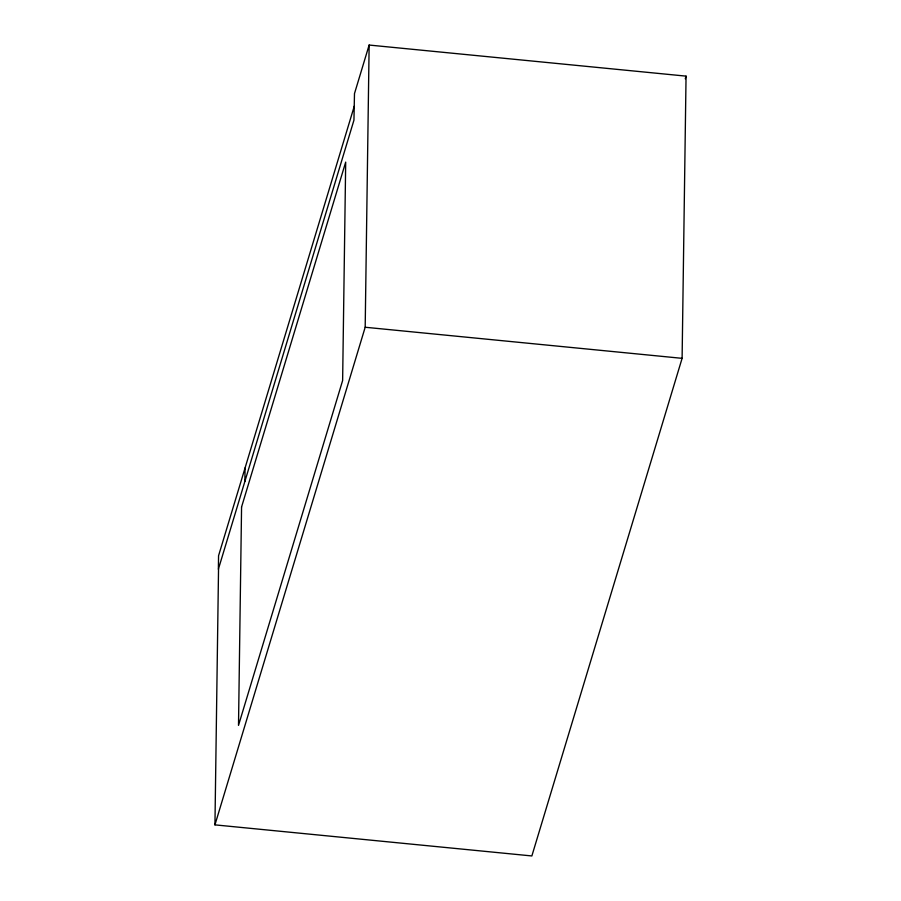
<?xml version="1.0" encoding="UTF-8"?>
<svg xmlns="http://www.w3.org/2000/svg" width="901" height="901" viewBox="0 0 901 901"><rect width="100%" height="100%" fill="white"/><g stroke="black" fill="none" stroke-linecap="round" stroke-linejoin="round"><path stroke-width="1.35" d="M354.307 106.115L218.56 555.737L218.369 569.229L353.947 120.16L354.487 93.591L369.14 45.05L686.055 76.134L682.102 358.339L531.86 855.95L214.945 824.865L218.538 568.677M244.869 481.461L245.061 467.979M214.945 824.865L365.187 327.254L369.14 45.05M685.267 78.759L686.055 76.134M365.187 327.254L682.102 358.339M241.569 506.993L238.506 725.384L342.628 380.515L345.691 162.112L241.569 506.993"/></g></svg>
